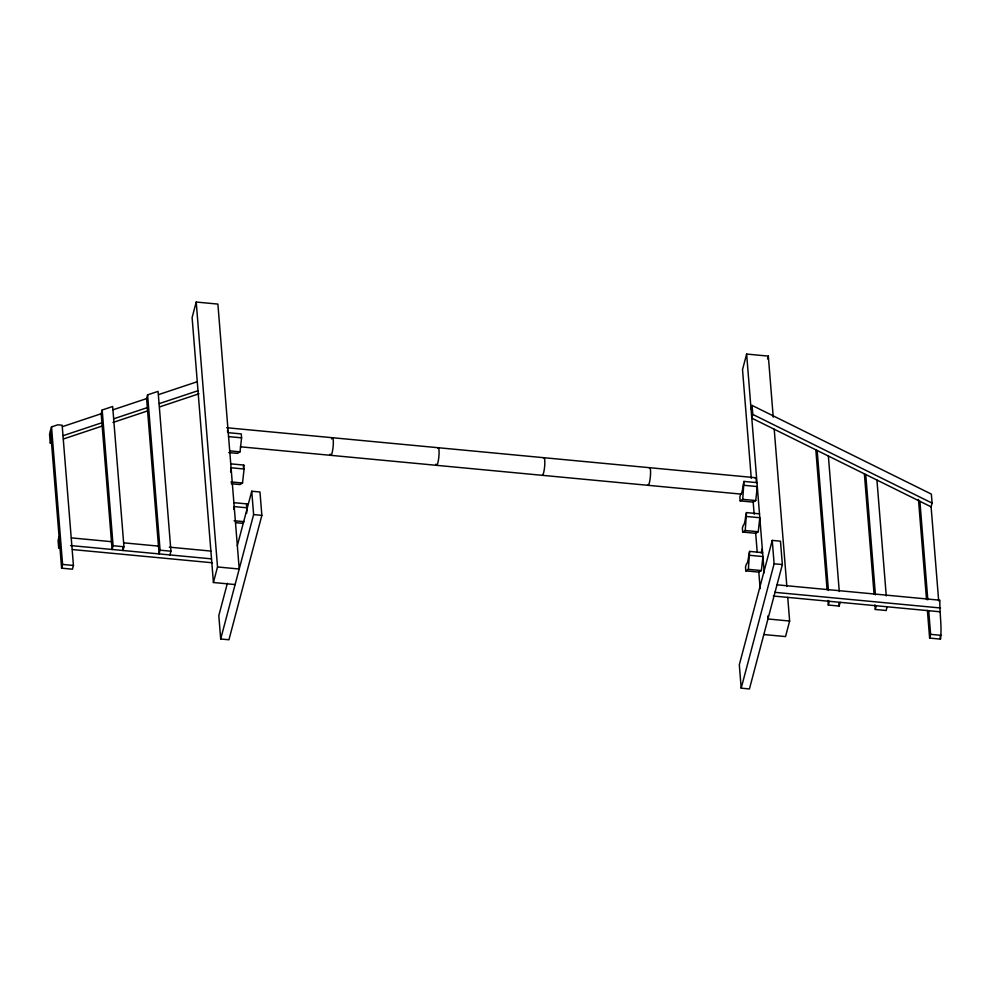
<?xml version="1.0" encoding="UTF-8"?>
<svg xmlns="http://www.w3.org/2000/svg" width="991" height="991" viewBox="0 0 991 991"><rect width="100%" height="100%" fill="white"/><g stroke="black" fill="none" stroke-linecap="round" stroke-linejoin="round"><path stroke-width="1.49" d="M230.606 471.976L231.076 467.777L244.083 469.003L242.522 483.013L239.971 484.549L231.299 483.732M228.785 452.565L237.456 453.382L240.02 451.846L241.581 437.836L241.259 433.909L228.252 432.683M233.888 509.399L234.198 506.587L247.205 507.826L246.586 513.425M743.968 481.415L743.114 485.28A8.845 1.511 -84.6 0 1 740.785 494.075L739.856 496.974L740.166 500.889L742.73 499.353L743.968 481.415L756.988 482.654M746.483 512.582L745.628 516.447A8.845 1.511 -84.6 0 1 743.3 525.242L742.358 528.141L742.68 532.056L745.232 530.519L746.483 512.582L759.49 513.821M740.166 500.889L753.185 502.115L755.737 500.579L757.297 486.569L744.291 485.342M749.605 551.405L748.75 555.27A8.845 1.511 -84.6 0 1 746.421 564.065L745.492 566.963L745.802 570.878L748.366 569.342L749.605 551.405L762.612 552.644M742.68 532.056L755.687 533.282L758.251 531.746L759.812 517.736L746.793 516.509M745.802 570.878L758.809 572.104L761.373 570.568L762.934 556.558L749.914 555.332M50.541 430.627L61.603 568.165L72.442 569.193L73.433 565.465L62.148 425.213L57.812 424.805L51.52 426.898L49.55 434.355L50.281 443.361L51.259 439.632M59.076 536.726L58.085 540.454L58.717 548.246L59.695 544.517M102.184 410.001L113.098 545.731L112.107 549.472L101.193 413.73L102.184 410.001L112.664 406.508L123.949 546.759L122.958 550.488L122.748 547.899M61.603 568.165L62.594 564.436L51.52 426.898M147.597 394.864L160.084 550.178L159.105 553.907L146.606 398.593L147.597 394.864L158.077 391.371L170.935 551.207L169.944 554.935M196.218 302.044L217.524 566.963L239.215 569.02L217.896 304.088L196.218 302.044L192.105 317.591L213.412 582.51L235.102 584.566M243.241 467.083L243.774 465.076L230.754 463.85M213.412 582.51L217.524 566.963M246.363 505.905L246.895 503.899L233.876 502.672M227.385 583.253L218.813 615.609L220.696 638.984L228.946 639.765L261.859 515.37L259.976 491.994L251.739 491.214L237.332 545.645M220.696 638.984L253.622 514.589L251.739 491.214M773.24 417.161L768.322 356.116L746.632 354.06L742.519 369.606L751.265 478.294M751.091 409.147L752.07 405.406L931.367 494.1L932.097 503.106L931.106 506.847L938.675 600.856M752.058 405.43L752.776 414.411L751.797 418.14L931.106 506.847M767.579 358.94L768.322 356.116M761.175 552.953L762.302 548.717M772.237 540.405L739.311 664.8L741.194 688.175L749.431 688.956L782.357 564.56L780.474 541.185L772.237 540.405L774.12 563.78L741.194 688.175M787.734 597.375L789.641 621.035L785.529 636.581L763.838 634.537M840.145 602.33L839.154 606.058L828.315 605.043L829.306 601.302M887.131 606.777L886.152 610.506L875.301 609.477L876.292 605.749M777.155 584.826L939.902 600.199C939.406 613.107 942.131 626.312 940.459 639.108L929.62 638.08L930.611 634.351L928.703 610.704M62.544 426.625L101.193 413.73M113.123 409.754L146.606 398.593M158.523 394.616L197.259 381.708M63.176 435.656L101.912 422.748M113.854 418.759L147.325 407.598M159.241 403.622L197.977 390.714M63.399 438.988L102.767 425.857M112.974 422.463L147.969 410.794M159.625 406.905L199.005 393.774M226.679 427.728L755.415 477.699M228.562 436.597L241.581 437.836M240.392 446.792L741.541 494.15M229.9 450.88L240.02 451.846M742.73 499.353L755.737 500.579M230.965 481.911L242.522 483.013M745.232 530.519L758.251 531.746M253.622 514.589L261.859 515.37M774.12 563.78L782.357 564.56M234.087 520.733L244.207 521.687M748.366 569.342L761.373 570.568M235.858 522.691L243.092 523.372M774.714 592.321L940.533 607.991M773.277 596.012L939.542 611.732M71.451 537.89L111.487 541.681M123.838 542.845L158.473 546.115M169.312 547.143L210.885 551.07M113.098 545.731L123.949 546.759M160.084 550.178L170.935 551.207M70.547 545.545L211.517 558.862M72.529 549.559L212.247 562.764M789.641 621.035L767.951 618.979L767.715 616.055M930.611 634.351L941.45 635.38M62.594 564.436L73.433 565.465M752.776 414.411L932.097 503.106M940.211 636.049L940.459 639.108M919.896 501.297L927.824 599.828M918.459 499.377L926.523 599.555M927.39 610.345L929.62 638.08M876.936 480.053L886.264 595.925M865.738 474.503L875.412 594.873M864.387 473.847L874.062 594.067M874.929 604.857L875.301 609.477M828.377 456.021L839.278 591.466M838.906 602.986L839.154 606.058M817.166 450.484L828.426 590.438M815.828 449.815L827.076 589.67M827.943 600.435L828.315 605.043M774.206 429.227L786.866 586.499M746.632 354.06L764.234 572.786M753.185 502.115L754.163 514.23M755.687 533.282L757.235 552.47M758.809 572.104L760.147 588.629M243.774 465.076L244.083 469.003M246.895 503.899L247.205 507.826M649.254 468A8.845 1.511 -84.6 0 1 650.381 476.522A8.845 1.511 -84.6 0 1 647.693 485.02M754.993 477.996A8.845 1.511 -84.6 0 1 756.331 482.109M437.762 448.019A8.845 1.511 -84.6 0 1 438.765 457.681A8.845 1.511 -84.6 0 1 435.904 464.147M543.502 458.015A8.845 1.511 -84.6 0 1 544.728 465.374A8.845 1.511 -84.6 0 1 542.312 475.321M331.564 438.902A8.845 1.511 -84.6 0 1 333.137 446.545A8.845 1.511 -84.6 0 1 330.164 454.151M227.521 430.317A8.845 1.511 -84.6 0 1 227.596 432.138"/></g></svg>
